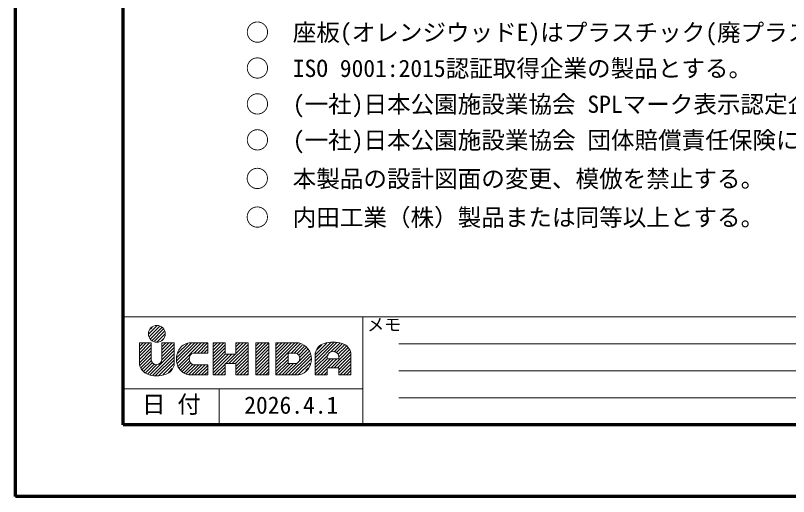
# Model space of a CAD drawing. Units: millimetres, scale not verified. Extents: x -2100 to 2100, y -1485 to 1485.
# Drawn here: x -2100 to -1024, y -1485 to -816 of the extents above; entities that cross this region are included whole.
import ezdxf
from ezdxf.enums import TextEntityAlignment as Align

# ---------------------------------------------------------------- set-up
doc = ezdxf.new("R2010")
doc.units = ezdxf.units.MM
doc.header["$LTSCALE"] = 5
doc.layers.add('0-0_D-DOC', color=7, linetype='Continuous')
doc.layers.add('0-5_D-TTL-TXT', color=7, linetype='Continuous')
doc.layers.add('0-4_D-TTL-FRAM', color=2, linetype='Continuous', lineweight=18)
doc.styles.add('ＭＳ ゴシック', font='')
doc.styles.get('ＭＳ ゴシック').set_extended_font_data('MS Gothic')

msp = doc.modelspace()

# ---------------------------------------------------------------- linework, layer by layer
at = {"layer": '0-4_D-TTL-FRAM'}
for p, q in [((1950, -1235), (-1950, -1235)), ((-1616.667, -1235), (-1616.667, -1385)), ((-1616.667, -1235), (-1616.667, -1385)), ((-1914.754, -1259.134), (-1902.783, -1247.163)), ((-1913.439, -1262.309), (-1899.608, -1248.478)), ((-1912.247, -1252.136), (-1909.78, -1249.67)), ((-1912.124, -1265.484), (-1896.433, -1249.793)), ((-1909.797, -1267.647), (-1894.27, -1252.12)), ((-1906.622, -1268.962), (-1892.955, -1255.295)), ((-1903.447, -1270.277), (-1891.64, -1258.47)), ((-1896.053, -1267.373), (-1894.544, -1265.864)), ((-1911.111, -1271.256), (-1927.447, -1271.256)), ((-1927.447, -1271.256), (-1927.447, -1301.955)), ((-1927.447, -1271.826), (-1926.876, -1271.256)), ((-1927.447, -1276.316), (-1922.386, -1271.256)), ((-1927.447, -1280.807), (-1917.896, -1271.256)), ((-1927.447, -1285.297), (-1913.406, -1271.256)), ((-1927.447, -1289.787), (-1911.111, -1273.451)), ((-1927.447, -1294.277), (-1911.111, -1277.942)), ((-1911.111, -1271.256), (-1911.111, -1294.726)), ((-1896.312, -1294.573), (-1879.241, -1277.502)), ((-1896.29, -1271.256), (-1896.29, -1294.526)), ((-1896.29, -1271.256), (-1879.241, -1271.256)), ((-1896.29, -1272.101), (-1895.445, -1271.256)), ((-1896.29, -1276.591), (-1890.955, -1271.256)), ((-1896.29, -1281.081), (-1886.465, -1271.256)), ((-1896.29, -1285.571), (-1881.975, -1271.256)), ((-1896.29, -1290.061), (-1879.241, -1273.012)), ((-1879.241, -1271.256), (-1879.241, -1302.565)), ((-1875.395, -1291.616), (-1855.034, -1271.256)), ((-1875.223, -1295.934), (-1850.544, -1271.256)), ((-1874.286, -1299.488), (-1846.054, -1271.256)), ((-1873.944, -1285.676), (-1860.173, -1271.905)), ((-1873.35, -1303.042), (-1841.564, -1271.256)), ((-1832.359, -1271.256), (-1858.457, -1271.256)), ((-1851.237, -1285.42), (-1837.074, -1271.256)), ((-1846.747, -1285.42), (-1832.584, -1271.256)), ((-1842.257, -1285.42), (-1832.359, -1275.521)), ((-1837.767, -1285.42), (-1832.359, -1280.011)), ((-1832.359, -1285.42), (-1832.359, -1271.256)), ((-1824.672, -1272.324), (-1823.603, -1271.256)), ((-1824.672, -1276.815), (-1819.113, -1271.256)), ((-1824.672, -1281.305), (-1814.623, -1271.256)), ((-1824.672, -1285.795), (-1810.133, -1271.256)), ((-1824.672, -1290.285), (-1808.079, -1273.692)), ((-1824.672, -1294.775), (-1808.079, -1278.182)), ((-1802.939, -1299.983), (-1776.371, -1273.415)), ((-1798.449, -1299.983), (-1776.371, -1277.905)), ((-1793.316, -1272.399), (-1792.173, -1271.256)), ((-1793.316, -1276.889), (-1787.682, -1271.256)), ((-1793.316, -1281.379), (-1783.192, -1271.256)), ((-1793.316, -1285.869), (-1778.702, -1271.256)), ((-1765.398, -1271.422), (-1765.232, -1271.256)), ((-1765.398, -1275.912), (-1760.742, -1271.256)), ((-1765.398, -1280.402), (-1756.252, -1271.256)), ((-1765.398, -1284.892), (-1751.761, -1271.256)), ((-1765.398, -1289.382), (-1747.271, -1271.256)), ((-1765.398, -1293.873), (-1747.186, -1275.661)), ((-1765.398, -1298.363), (-1747.186, -1280.151)), ((-1737.528, -1271.256), (-1737.528, -1315.814)), ((-1737.528, -1271.256), (-1705.771, -1271.256)), ((-1737.528, -1274.983), (-1733.801, -1271.256)), ((-1737.528, -1279.473), (-1729.311, -1271.256)), ((-1737.528, -1283.963), (-1724.821, -1271.256)), ((-1737.528, -1288.453), (-1720.33, -1271.256)), ((-1737.528, -1292.943), (-1715.84, -1271.256)), ((-1737.528, -1297.433), (-1711.35, -1271.256)), ((-1737.528, -1301.923), (-1706.86, -1271.256)), ((-1716.534, -1285.42), (-1703.679, -1272.565)), ((-1712.044, -1285.42), (-1700.917, -1274.293)), ((-1708.365, -1286.231), (-1698.155, -1276.022)), ((-1705.837, -1288.193), (-1695.394, -1277.75)), ((-1704.718, -1291.565), (-1692.843, -1279.689)), ((-1682.854, -1296.641), (-1656.489, -1270.276)), ((-1682.854, -1292.151), (-1661.258, -1270.555)), ((-1682.854, -1301.131), (-1652.601, -1270.878)), ((-1682.854, -1287.661), (-1666.57, -1271.377)), ((-1680.469, -1280.786), (-1673.556, -1273.873)), ((-1661.42, -1284.187), (-1648.713, -1271.481)), ((-1656.312, -1283.57), (-1644.968, -1272.226)), ((-1653.029, -1284.776), (-1642.228, -1273.976)), ((-1651.192, -1287.43), (-1639.488, -1275.726)), ((-1649.878, -1290.607), (-1637.032, -1277.76)), ((-1566.667, -1272.5), (1000, -1272.5)), ((-1927.447, -1298.767), (-1911.111, -1282.432)), ((-1927.019, -1302.829), (-1911.111, -1286.922)), ((-1912.374, -1315.126), (-1879.241, -1281.992)), ((-1908.726, -1315.968), (-1879.241, -1286.482)), ((-1852.59, -1285.42), (-1832.359, -1285.42)), ((-1833.277, -1285.42), (-1832.359, -1284.501)), ((-1824.672, -1299.265), (-1808.079, -1282.673)), ((-1824.672, -1303.755), (-1807.955, -1287.039)), ((-1824.672, -1308.245), (-1803.465, -1287.039)), ((-1824.672, -1312.736), (-1798.975, -1287.039)), ((-1807.43, -1299.983), (-1794.485, -1287.039)), ((-1793.959, -1299.983), (-1776.371, -1282.395)), ((-1793.316, -1303.83), (-1776.371, -1286.885)), ((-1765.398, -1302.853), (-1747.186, -1284.641)), ((-1765.398, -1307.343), (-1747.186, -1289.131)), ((-1737.528, -1306.414), (-1720.735, -1289.621)), ((-1719.987, -1315.814), (-1690.494, -1286.321)), ((-1715.497, -1315.814), (-1689.32, -1289.637)), ((-1705.811, -1297.148), (-1691.668, -1283.005)), ((-1682.854, -1305.622), (-1665.049, -1287.816)), ((-1660.833, -1306.051), (-1635.505, -1280.723)), ((-1656.343, -1306.051), (-1633.979, -1283.687)), ((-1651.852, -1306.051), (-1633.086, -1287.284)), ((-1925.543, -1305.843), (-1911.111, -1291.412)), ((-1924.046, -1308.837), (-1910.724, -1295.515)), ((-1921.631, -1310.912), (-1909.245, -1298.526)), ((-1919.216, -1312.987), (-1906.637, -1300.408)), ((-1916.022, -1314.284), (-1903.078, -1301.339)), ((-1905.078, -1316.81), (-1879.241, -1290.972)), ((-1900.291, -1316.512), (-1879.241, -1295.462)), ((-1894.811, -1315.523), (-1879.241, -1299.952)), ((-1872.414, -1306.596), (-1858.038, -1292.221)), ((-1870.315, -1308.987), (-1857.571, -1296.243)), ((-1868.047, -1311.21), (-1855.974, -1299.137)), ((-1865.542, -1313.194), (-1853.377, -1301.029)), ((-1862.264, -1314.406), (-1849.46, -1301.603)), ((-1858.986, -1315.619), (-1844.97, -1301.603)), ((-1854.691, -1315.814), (-1840.48, -1301.603)), ((-1832.359, -1301.603), (-1852.59, -1301.603)), ((-1850.201, -1315.814), (-1835.99, -1301.603)), ((-1832.359, -1301.603), (-1832.359, -1315.814)), ((-1823.26, -1315.814), (-1808.079, -1300.633)), ((-1793.316, -1308.32), (-1776.371, -1291.375)), ((-1793.316, -1312.81), (-1776.371, -1295.865)), ((-1791.829, -1315.814), (-1776.371, -1300.355)), ((-1765.398, -1311.833), (-1747.186, -1293.621)), ((-1764.888, -1315.814), (-1747.186, -1298.111)), ((-1737.528, -1310.904), (-1720.735, -1294.111)), ((-1737.528, -1315.394), (-1720.735, -1298.601)), ((-1733.458, -1315.814), (-1717.627, -1299.983)), ((-1728.967, -1315.814), (-1713.137, -1299.983)), ((-1724.477, -1315.814), (-1706, -1297.337)), ((-1711.007, -1315.814), (-1688.146, -1292.953)), ((-1706.517, -1315.814), (-1689.965, -1299.263)), ((-1682.854, -1310.112), (-1666.061, -1293.319)), ((-1682.854, -1314.602), (-1661.759, -1293.506)), ((-1679.576, -1315.814), (-1657.268, -1293.506)), ((-1665.323, -1306.051), (-1652.778, -1293.506)), ((-1649.878, -1308.567), (-1633.086, -1291.774)), ((-1649.878, -1313.057), (-1633.086, -1296.265)), ((-1648.145, -1315.814), (-1633.086, -1300.755)), ((-1887.574, -1312.776), (-1881.745, -1306.947)), ((-1845.711, -1315.814), (-1832.359, -1302.462)), ((-1841.221, -1315.814), (-1832.359, -1306.952)), ((-1836.731, -1315.814), (-1832.359, -1311.442)), ((-1818.77, -1315.814), (-1808.079, -1305.123)), ((-1814.28, -1315.814), (-1808.079, -1309.613)), ((-1787.339, -1315.814), (-1776.371, -1304.845)), ((-1782.849, -1315.814), (-1776.371, -1309.336)), ((-1760.398, -1315.814), (-1747.186, -1302.602)), ((-1755.908, -1315.814), (-1747.186, -1307.092)), ((-1751.418, -1315.814), (-1747.186, -1311.582)), ((-1695.771, -1309.558), (-1692.316, -1306.103)), ((-1675.086, -1315.814), (-1666.061, -1306.79)), ((-1670.596, -1315.814), (-1666.061, -1311.28)), ((-1643.655, -1315.814), (-1633.086, -1305.245)), ((-1639.165, -1315.814), (-1633.086, -1309.735)), ((-1566.667, -1310), (1000, -1310)), ((-1832.359, -1315.814), (-1858.457, -1315.814)), ((-1809.79, -1315.814), (-1808.079, -1314.104)), ((-1778.359, -1315.814), (-1776.371, -1313.826)), ((-1737.528, -1315.814), (-1705.562, -1315.814)), ((-1666.106, -1315.814), (-1666.061, -1315.77)), ((-1634.675, -1315.814), (-1633.086, -1314.225)), ((-1616.667, -1335), (-1950, -1335)), ((-1816.667, -1335), (-1816.667, -1385)), ((-1566.667, -1347.5), (1000, -1347.5))]:
    msp.add_line(p, q, dxfattribs=at)
at = {"layer": '0-4_D-TTL-FRAM', "lineweight": 70}
for points in [[(-2100, -1485), (-2100, 1485), (2100, 1485), (2100, -1485)], [(-1950, -1385), (-1950, 1385), (1950, 1385), (1950, -1385)]]:
    msp.add_lwpolyline(points, close=True, dxfattribs=at)
at = {"layer": '0-4_D-TTL-FRAM'}
for points in [[(-1824.672, -1271.256), (-1824.672, -1315.814), (-1808.079, -1315.814), (-1808.079, -1299.983), (-1793.316, -1299.983), (-1793.316, -1315.814), (-1776.371, -1315.814), (-1776.371, -1271.256), (-1793.316, -1271.256), (-1793.316, -1287.039), (-1808.079, -1287.039), (-1808.079, -1271.256)], [(-1765.398, -1271.256), (-1765.398, -1315.814), (-1747.186, -1315.814), (-1747.186, -1271.256)]]:
    msp.add_lwpolyline(points, close=True, dxfattribs=at)
for points in [[(-1709.41, -1285.42), (-1720.735, -1285.42), (-1720.735, -1299.983), (-1709.61, -1299.983)], [(-1682.854, -1285.42), (-1682.854, -1315.814), (-1666.061, -1315.814), (-1666.061, -1306.051), (-1649.878, -1306.051), (-1649.878, -1315.814), (-1633.086, -1315.814), (-1633.086, -1285.42)], [(-1666.061, -1289.411), (-1666.061, -1293.506), (-1649.878, -1293.506), (-1649.878, -1289.62)], [(-1633.807, -1315.814), (-1633.556, -1315.814), (-1633.355, -1315.814), (-1633.208, -1315.814), (-1633.117, -1315.814), (-1633.086, -1315.814), (-1633.086, -1315.758), (-1633.086, -1315.594), (-1633.086, -1315.327), (-1633.086, -1314.963), (-1633.086, -1314.508), (-1633.086, -1313.968), (-1633.086, -1313.347), (-1633.086, -1312.653), (-1633.086, -1311.89), (-1633.086, -1311.065), (-1633.086, -1310.183), (-1633.086, -1309.249), (-1633.086, -1308.27), (-1633.086, -1307.25), (-1633.086, -1306.197), (-1633.086, -1305.115), (-1633.086, -1304.011), (-1633.086, -1302.889), (-1633.086, -1301.756), (-1633.086, -1300.617), (-1633.086, -1299.478), (-1633.086, -1298.345), (-1633.086, -1297.223), (-1633.086, -1296.118), (-1633.086, -1295.037), (-1633.086, -1293.983), (-1633.086, -1292.964), (-1633.086, -1291.985), (-1633.086, -1291.051), (-1633.086, -1290.169), (-1633.086, -1289.343), (-1633.086, -1288.581), (-1633.086, -1287.886), (-1633.086, -1287.266)], [(-1633.086, -1287.266), (-1633.086, -1286.726), (-1633.086, -1286.271), (-1633.086, -1285.907), (-1633.086, -1285.64), (-1633.086, -1285.476), (-1633.086, -1285.42)], [(-1666.092, -1315.814), (-1666.061, -1315.814), (-1666.061, -1315.796), (-1666.061, -1315.743), (-1666.061, -1315.657), (-1666.061, -1315.541), (-1666.061, -1315.394), (-1666.061, -1315.221), (-1666.061, -1315.022), (-1666.061, -1314.799), (-1666.061, -1314.554), (-1666.061, -1314.289), (-1666.061, -1314.005), (-1666.061, -1313.705), (-1666.061, -1313.391), (-1666.061, -1313.063), (-1666.061, -1312.725), (-1666.061, -1312.377), (-1666.061, -1312.023), (-1666.061, -1311.662), (-1666.061, -1311.298), (-1666.061, -1310.932), (-1666.061, -1310.567), (-1666.061, -1310.203), (-1666.061, -1309.842), (-1666.061, -1309.487), (-1666.061, -1309.14), (-1666.061, -1308.802), (-1666.061, -1308.474), (-1666.061, -1308.16), (-1666.061, -1307.86), (-1666.061, -1307.576), (-1666.061, -1307.311), (-1666.061, -1307.066), (-1666.061, -1306.843), (-1666.061, -1306.644), (-1666.061, -1306.47), (-1666.061, -1306.324), (-1666.061, -1306.207), (-1666.061, -1306.122)], [(-1666.061, -1306.122), (-1666.061, -1306.069), (-1666.061, -1306.051), (-1666.032, -1306.051), (-1665.944, -1306.051), (-1665.802, -1306.051), (-1665.608, -1306.051), (-1665.366, -1306.051), (-1665.078, -1306.051), (-1664.748, -1306.051), (-1664.378, -1306.051), (-1663.972, -1306.051), (-1663.533, -1306.051), (-1663.063, -1306.051), (-1662.566, -1306.051), (-1662.045, -1306.051), (-1661.502, -1306.051), (-1660.941, -1306.051), (-1660.365, -1306.051), (-1659.777, -1306.051), (-1659.18, -1306.051), (-1658.576, -1306.051), (-1657.97, -1306.051), (-1657.364, -1306.051), (-1656.76, -1306.051), (-1656.163, -1306.051), (-1655.575, -1306.051), (-1654.999, -1306.051), (-1654.438, -1306.051), (-1653.895, -1306.051), (-1653.374, -1306.051), (-1652.877, -1306.051), (-1652.407, -1306.051), (-1651.968, -1306.051), (-1651.561, -1306.051), (-1651.192, -1306.051), (-1650.862, -1306.051), (-1650.574, -1306.051), (-1650.332, -1306.051), (-1650.138, -1306.051)], [(-1650.138, -1306.051), (-1649.996, -1306.051), (-1649.908, -1306.051), (-1649.878, -1306.051), (-1649.878, -1306.069), (-1649.878, -1306.122), (-1649.878, -1306.207), (-1649.878, -1306.324), (-1649.878, -1306.47), (-1649.878, -1306.644), (-1649.878, -1306.843), (-1649.878, -1307.066), (-1649.878, -1307.311), (-1649.878, -1307.576), (-1649.878, -1307.86), (-1649.878, -1308.16), (-1649.878, -1308.474), (-1649.878, -1308.802), (-1649.878, -1309.14), (-1649.878, -1309.487), (-1649.878, -1309.842), (-1649.878, -1310.203), (-1649.878, -1310.567), (-1649.878, -1310.932), (-1649.878, -1311.298), (-1649.878, -1311.662), (-1649.878, -1312.023), (-1649.878, -1312.377), (-1649.878, -1312.725), (-1649.878, -1313.063), (-1649.878, -1313.391), (-1649.878, -1313.705), (-1649.878, -1314.005), (-1649.878, -1314.289), (-1649.878, -1314.554), (-1649.878, -1314.799), (-1649.878, -1315.022), (-1649.878, -1315.221), (-1649.878, -1315.394), (-1649.878, -1315.541)], [(-1682.854, -1315.814), (-1682.823, -1315.814), (-1682.732, -1315.814), (-1682.585, -1315.814), (-1682.384, -1315.814), (-1682.132, -1315.814), (-1681.834, -1315.814), (-1681.491, -1315.814), (-1681.108, -1315.814), (-1680.686, -1315.814), (-1680.23, -1315.814), (-1679.743, -1315.814), (-1679.227, -1315.814), (-1678.686, -1315.814), (-1678.123, -1315.814), (-1677.541, -1315.814), (-1676.943, -1315.814), (-1676.333, -1315.814), (-1675.713, -1315.814), (-1675.087, -1315.814), (-1674.458, -1315.814), (-1673.829, -1315.814), (-1673.202, -1315.814), (-1672.583, -1315.814), (-1671.972, -1315.814), (-1671.375, -1315.814), (-1670.793, -1315.814), (-1670.23, -1315.814), (-1669.689, -1315.814), (-1669.173, -1315.814), (-1668.685, -1315.814), (-1668.229, -1315.814), (-1667.808, -1315.814), (-1667.424, -1315.814), (-1667.082, -1315.814), (-1666.783, -1315.814), (-1666.532, -1315.814), (-1666.331, -1315.814), (-1666.183, -1315.814), (-1666.092, -1315.814)], [(-1649.878, -1315.541), (-1649.878, -1315.657), (-1649.878, -1315.743), (-1649.878, -1315.796), (-1649.878, -1315.814), (-1649.847, -1315.814), (-1649.757, -1315.814), (-1649.609, -1315.814), (-1649.408, -1315.814), (-1649.157, -1315.814), (-1648.858, -1315.814), (-1648.516, -1315.814), (-1648.132, -1315.814), (-1647.711, -1315.814), (-1647.255, -1315.814), (-1646.767, -1315.814), (-1646.251, -1315.814), (-1645.71, -1315.814), (-1645.147, -1315.814), (-1644.565, -1315.814), (-1643.967, -1315.814), (-1643.357, -1315.814), (-1642.737, -1315.814), (-1642.111, -1315.814), (-1641.482, -1315.814), (-1640.853, -1315.814), (-1640.227, -1315.814), (-1639.607, -1315.814), (-1638.997, -1315.814), (-1638.399, -1315.814), (-1637.817, -1315.814), (-1637.254, -1315.814), (-1636.713, -1315.814), (-1636.197, -1315.814), (-1635.71, -1315.814), (-1635.254, -1315.814), (-1634.832, -1315.814), (-1634.449, -1315.814), (-1634.106, -1315.814), (-1633.807, -1315.814)]]:
    msp.add_lwpolyline(points, dxfattribs=at)
msp.add_circle((-1903.255, -1258.662), 11.695, dxfattribs=at)
for centre, radius, start, end in [((-1855.687, -1290.968), 19.906, 97.99777, 148.84325), ((-1710.841, -1293.559), 22.872, 283.34534, 77.19357), ((-1665.221, -1289.211), 18.037, 107.45411, 167.86605), ((-1658.671, -1307.416), 37.377, 88.92594, 108.66192), ((-1657.276, -1307.407), 37.367, 71.32188, 91.0635), ((-1650.729, -1289.224), 18.049, 12.16712, 72.52561), ((-1850.409, -1292.925), 25.457, 151.22288, 181.32041), ((-1849.944, -1293.511), 8.513, 108.10584, 251.89416), ((-1712.072, -1292.666), 7.72, 288.59549, 69.83075), ((-1657.993, -1291.271), 8.28, 11.49907, 167.01719), ((-1903.708, -1294.129), 7.428, 184.60374, 356.94271), ((-1851.131, -1294.236), 24.739, 178.34998, 211.18376), ((-1909.151, -1297.234), 18.895, 194.47059, 240.95352), ((-1897.557, -1296.965), 19.153, 292.01102, 343.00091), ((-1855.592, -1295.989), 20.031, 213.50341, 261.77696), ((-1904.5, -1287.228), 29.91, 242.47032, 271.53142), ((-1902.952, -1283.189), 33.948, 268.73525, 291.73798)]:
    msp.add_arc(centre, radius, start, end, dxfattribs=at)

# ---------------------------------------------------------------- texts
at = {"layer": '0-0_D-DOC', "style": 'ＭＳ ゴシック'}
for s, p in [('○\u3000座板(オレンジウッドE)はプラスチック(廃プラスチック含む)＋廃木粉配合の人工木材とする。', (-1779.693, -858.432)), ('○\u3000ISO 9001:2015認証取得企業の製品とする。', (-1779.693, -908.394)), ('○\u3000(一社)日本公園施設業協会 SPLマーク表示認定企業の製品とする。', (-1779.693, -958.355)), ('○\u3000(一社)日本公園施設業協会 団体賠償責任保険に加入した製品とする。', (-1779.693, -1008.355)), ('○\u3000本製品の設計図面の変更、模倣を禁止する。', (-1779.829, -1062.033)), ('○\u3000内田工業（株）製品または同等以上とする。', (-1779.829, -1115.796))]:
    msp.add_text(s, height=24.05, dxfattribs=at).set_placement(p, align=Align.BOTTOM_LEFT)
at = {"layer": '0-4_D-TTL-FRAM', "style": 'ＭＳ ゴシック'}
for s, p in [('日 付', (-1923.942, -1375.917)), ('2026.4.1', (-1781.641, -1376.999))]:
    msp.add_text(s, height=24.05, dxfattribs=at).set_placement(p, align=Align.BOTTOM_LEFT)
at = {"layer": '0-5_D-TTL-TXT', "style": 'ＭＳ ゴシック'}
msp.add_text('メモ', height=17.3, dxfattribs=at).set_placement((-1610.548, -1259.649), align=Align.BOTTOM_LEFT)

doc.saveas('drawing.dxf')
